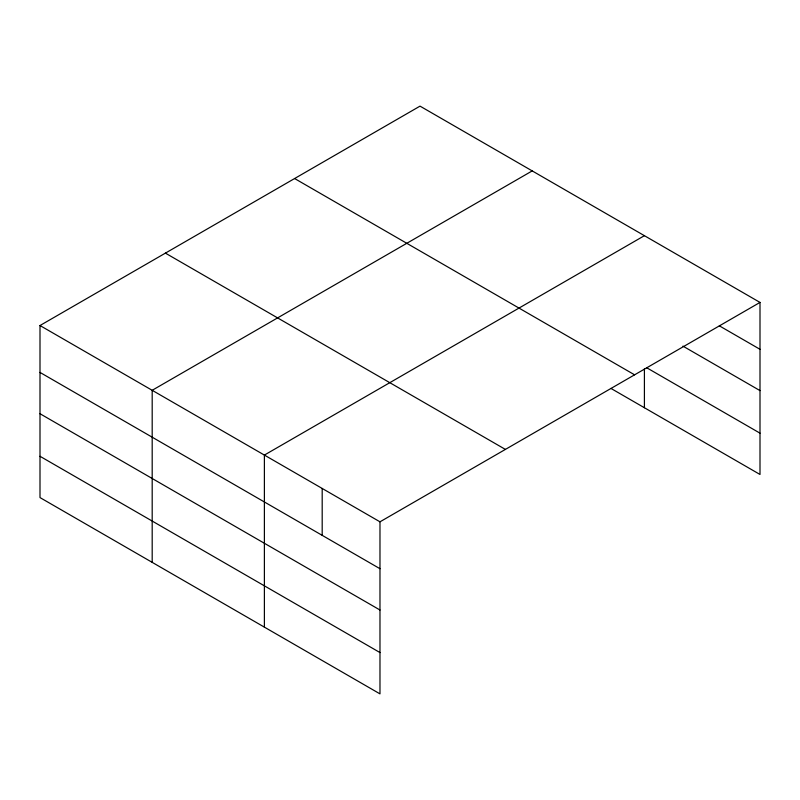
<?xml version="1.0" encoding="UTF-8"?>
<svg xmlns="http://www.w3.org/2000/svg" width="800" height="800" viewBox="0 0 800 800"><rect width="100%" height="100%" fill="white"/><g stroke="black" fill="none" stroke-linecap="round" stroke-linejoin="round"><path stroke-width="1.2" d="M760 302.42L420.02 106.13L40 325.53L40 497.58L379.98 693.87L379.98 521.82L760 302.42L760 474.47L610.96 388.43M532.21 170.9L152.19 390.3L152.19 562.36M644.41 235.68L264.39 455.08L264.39 627.13M719.33 325.82L760 349.31M682.94 346.12L760 390.61M646.55 367.66L760 433.17M294.61 178.53L634.59 374.82M165.41 253.13L505.39 449.41M40 325.53L379.98 521.82M40 372.42L379.98 568.71M40 413.72L379.98 610.01M40 456.28L379.98 652.57M644.41 368.86L644.41 407.73M322.19 488.45L322.19 535.34"/></g></svg>
